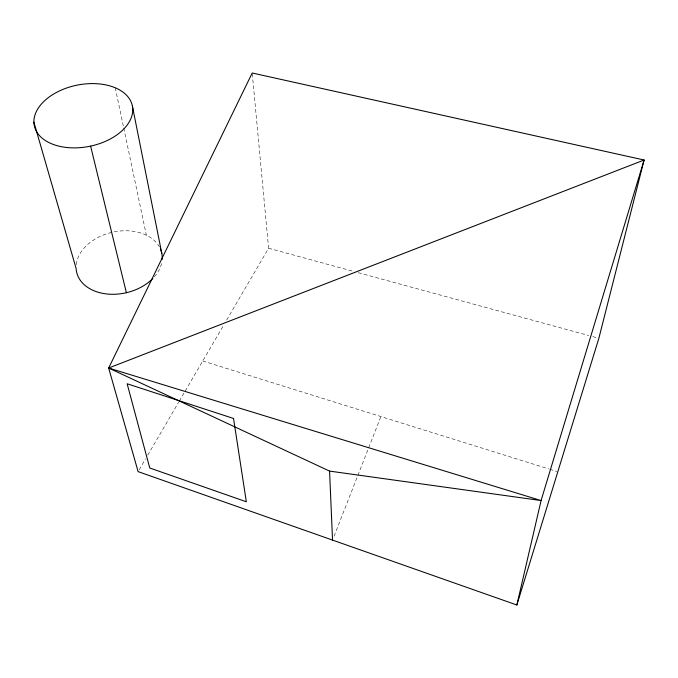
<?xml version="1.0" encoding="UTF-8"?>
<svg xmlns="http://www.w3.org/2000/svg" width="678" height="678" viewBox="0 0 678 678"><rect width="100%" height="100%" fill="white"/><g stroke="black" fill="none" stroke-linecap="round" stroke-linejoin="round"><path stroke-width="0.51" stroke-dasharray="3.39 2.54" d="M334.068 536.171L357.492 476.363M357.874 475.38L380.909 416.555M139.176 469.795L145.584 458.828M147.728 455.167L178.704 402.122M179.238 401.215L223.452 325.516M226.638 320.058L268.598 248.241L252.309 74.055M268.598 248.241L353.204 271.31M358.298 272.7L588.665 335.517M592.741 336.627L597.843 338.017M202.747 360.976L548.722 468.913M549.731 469.227L556.808 471.439M115.243 87.784L123.515 126.956M123.735 127.989L146.355 235.198M161.55 263.522A43.604 31.044 -12.8 0 1 154.059 277.158M76.224 264.674A43.604 31.044 -12.8 0 1 113.218 232.054A43.604 31.044 -12.8 0 1 159.516 247.139"/><path stroke-width="1.02" d="M516.848 604.996L541.078 500.55L644.1 160.016L252.208 73.004L108.658 368.027L138.109 471.625L516.848 604.996L598.86 338.297L644.1 160.016L108.658 368.027L329.567 471.1L541.078 500.55L108.658 368.027M33.9 122.159L76.122 268.488A43.604 31.044 -12.8 0 0 105.734 293.845A43.604 31.044 -12.8 0 0 152.804 278.497M90.606 146.117L126.388 292.718M132.396 106.073A50.019 31.222 -11.3 0 1 63.902 147.126A50.019 31.222 -11.3 0 1 53.664 94.022A50.019 31.222 -11.3 0 1 132.396 106.073L161.83 253.58M329.567 471.1L332.534 540.086M160.381 248.911A43.604 31.044 -12.8 0 1 162.178 259.488M233.529 418.47L127.133 383.756L149.745 467.99L246.334 501.771L233.529 418.47"/></g></svg>
